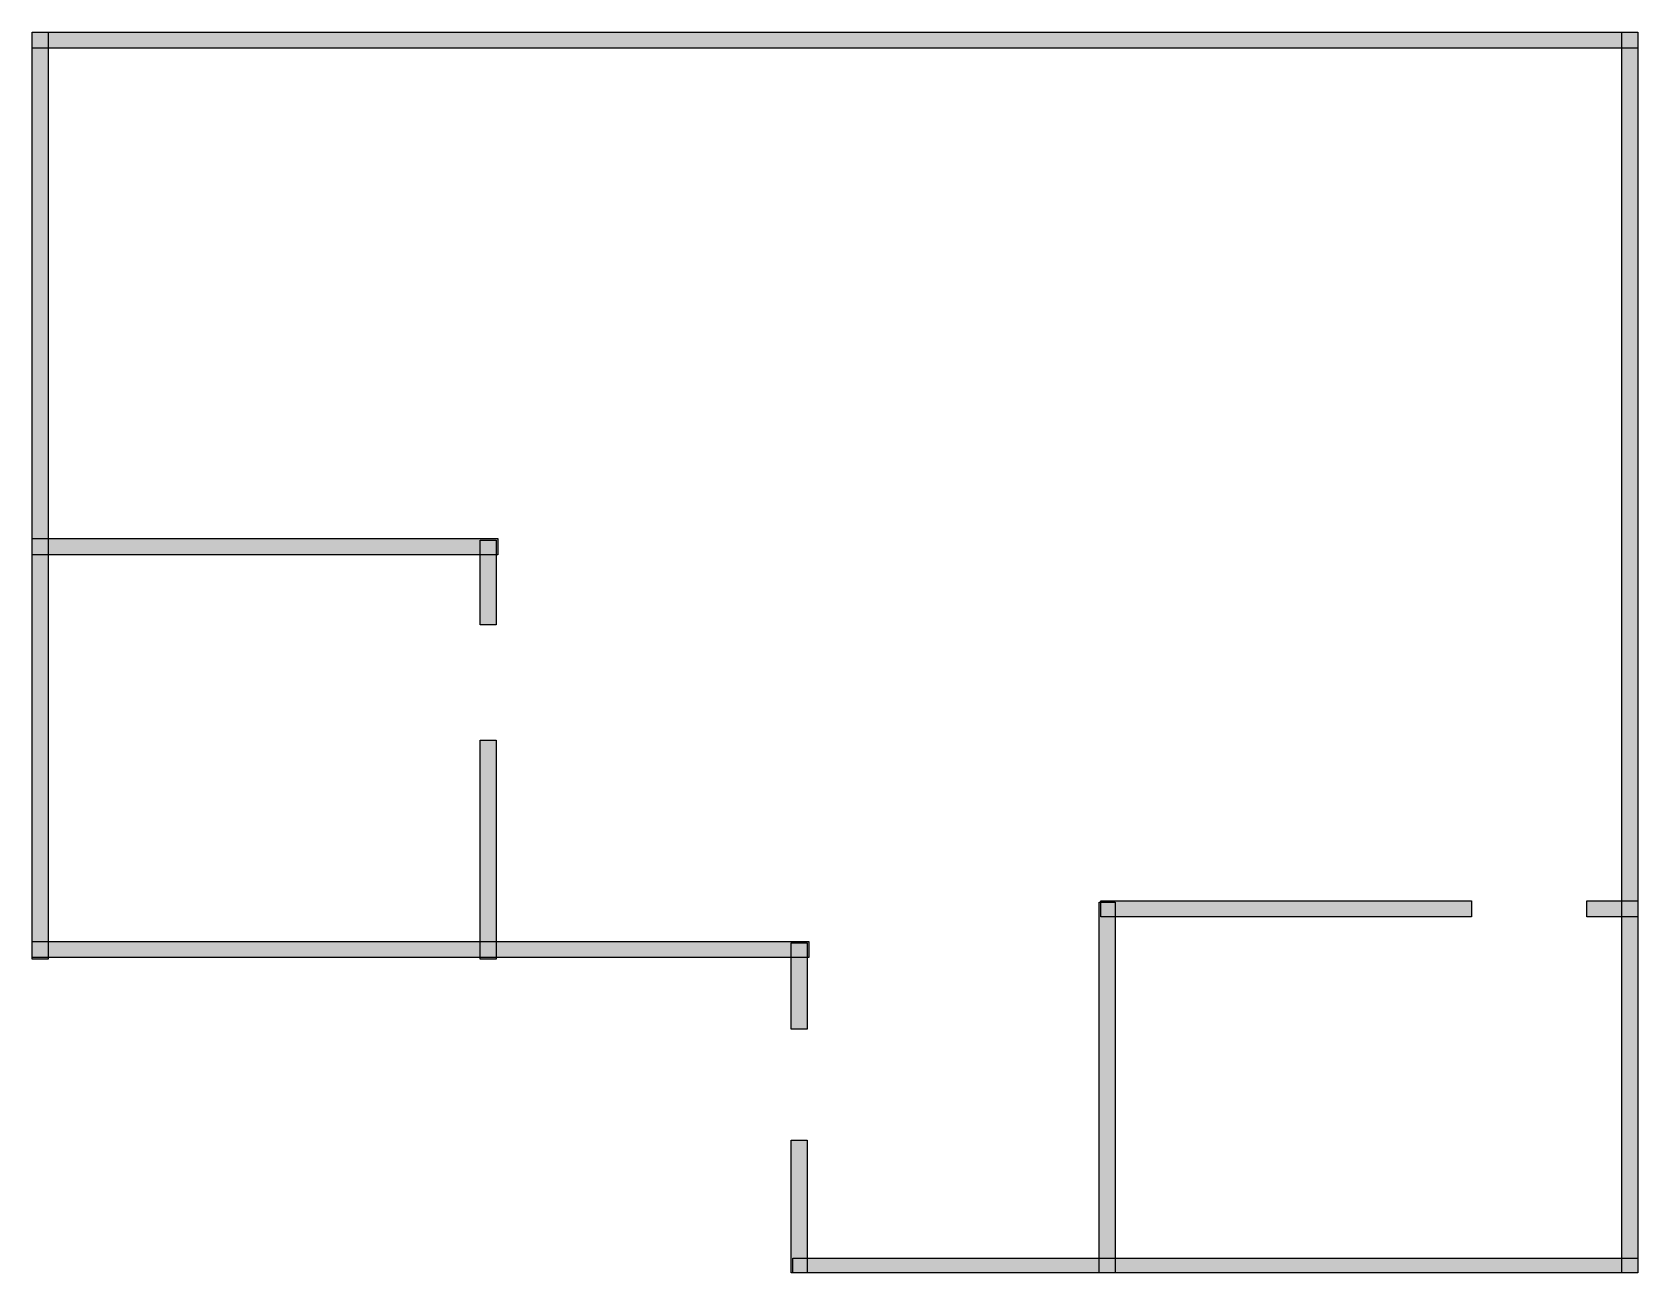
# Model space of a CAD drawing. Header units: centimetres. Extents: x 0 to 1500, y 0 to 1159.
import ezdxf

# ---------------------------------------------------------------- set-up
doc = ezdxf.new("R2010")
doc.units = ezdxf.units.CM
doc.layers.add('WALL', color=7, linetype='Continuous')

msp = doc.modelspace()

# ---------------------------------------------------------------- hatches: boundary and pattern name
at = {"layer": 'WALL'}
h = msp.add_hatch(color=256, dxfattribs=at)
h.dxf.hatch_style = 1
h.paths.add_polyline_path([(0, 1159.1), (1500, 1159.1), (1500, 1144.1), (0, 1144.1)])
h = msp.add_hatch(color=256, dxfattribs=at)
h.dxf.hatch_style = 1
h.paths.add_polyline_path([(0, 1159.1), (15, 1159.1), (15, 293.2), (0, 293.2)])
h = msp.add_hatch(color=256, dxfattribs=at)
h.dxf.hatch_style = 1
h.paths.add_polyline_path([(1485, 1159.1), (1500, 1159.1), (1500, 0), (1485, 0)])
h = msp.add_hatch(color=256, dxfattribs=at)
h.dxf.hatch_style = 1
h.paths.add_polyline_path([(0, 685.9), (435, 685.9), (435, 670.9), (0, 670.9)])
h = msp.add_hatch(color=256, dxfattribs=at)
h.dxf.hatch_style = 1
h.paths.add_polyline_path([(418.6, 684.5), (433.6, 684.5), (433.6, 605.5), (418.6, 605.5)])
h = msp.add_hatch(color=256, dxfattribs=at)
h.dxf.hatch_style = 1
h.paths.add_polyline_path([(418.6, 497.7), (433.6, 497.7), (433.6, 293.2), (418.6, 293.2)])
h = msp.add_hatch(color=256, dxfattribs=at)
h.dxf.hatch_style = 1
h.paths.add_polyline_path([(996.8, 346.4), (1011.8, 346.4), (1011.8, 0), (996.8, 0)])
h = msp.add_hatch(color=256, dxfattribs=at)
h.dxf.hatch_style = 1
h.paths.add_polyline_path([(998.2, 347.7), (1344.5, 347.7), (1344.5, 332.7), (998.2, 332.7)])
h = msp.add_hatch(color=256, dxfattribs=at)
h.dxf.hatch_style = 1
h.paths.add_polyline_path([(1452.3, 347.7), (1500, 347.7), (1500, 332.7), (1452.3, 332.7)])
h = msp.add_hatch(color=256, dxfattribs=at)
h.dxf.hatch_style = 1
h.paths.add_polyline_path([(0, 309.5), (725.5, 309.5), (725.5, 294.5), (0, 294.5)])
h = msp.add_hatch(color=256, dxfattribs=at)
h.dxf.hatch_style = 1
h.paths.add_polyline_path([(709.1, 308.2), (724.1, 308.2), (724.1, 227.7), (709.1, 227.7)])
h = msp.add_hatch(color=256, dxfattribs=at)
h.dxf.hatch_style = 1
h.paths.add_polyline_path([(709.1, 124.1), (724.1, 124.1), (724.1, 0), (709.1, 0)])
h = msp.add_hatch(color=256, dxfattribs=at)
h.dxf.hatch_style = 1
h.paths.add_polyline_path([(710.5, 13.6), (1500, 13.6), (1500, 0), (710.5, 0)])

# ---------------------------------------------------------------- linework, layer by layer
for points in [[(0, 1159.1), (1500, 1159.1), (1500, 1144.1), (0, 1144.1)], [(0, 1159.1), (15, 1159.1), (15, 293.2), (0, 293.2)], [(1485, 1159.1), (1500, 1159.1), (1500, 0), (1485, 0)], [(0, 685.9), (435, 685.9), (435, 670.9), (0, 670.9)], [(418.6, 684.5), (433.6, 684.5), (433.6, 605.5), (418.6, 605.5)], [(418.6, 497.7), (433.6, 497.7), (433.6, 293.2), (418.6, 293.2)], [(996.8, 346.4), (1011.8, 346.4), (1011.8, 0), (996.8, 0)], [(998.2, 347.7), (1344.5, 347.7), (1344.5, 332.7), (998.2, 332.7)], [(1452.3, 347.7), (1500, 347.7), (1500, 332.7), (1452.3, 332.7)], [(0, 309.5), (725.5, 309.5), (725.5, 294.5), (0, 294.5)], [(709.1, 308.2), (724.1, 308.2), (724.1, 227.7), (709.1, 227.7)], [(709.1, 124.1), (724.1, 124.1), (724.1, 0), (709.1, 0)], [(710.5, 13.6), (1500, 13.6), (1500, 0), (710.5, 0)]]:
    msp.add_lwpolyline(points, close=True, dxfattribs=at)

doc.saveas('drawing.dxf')
